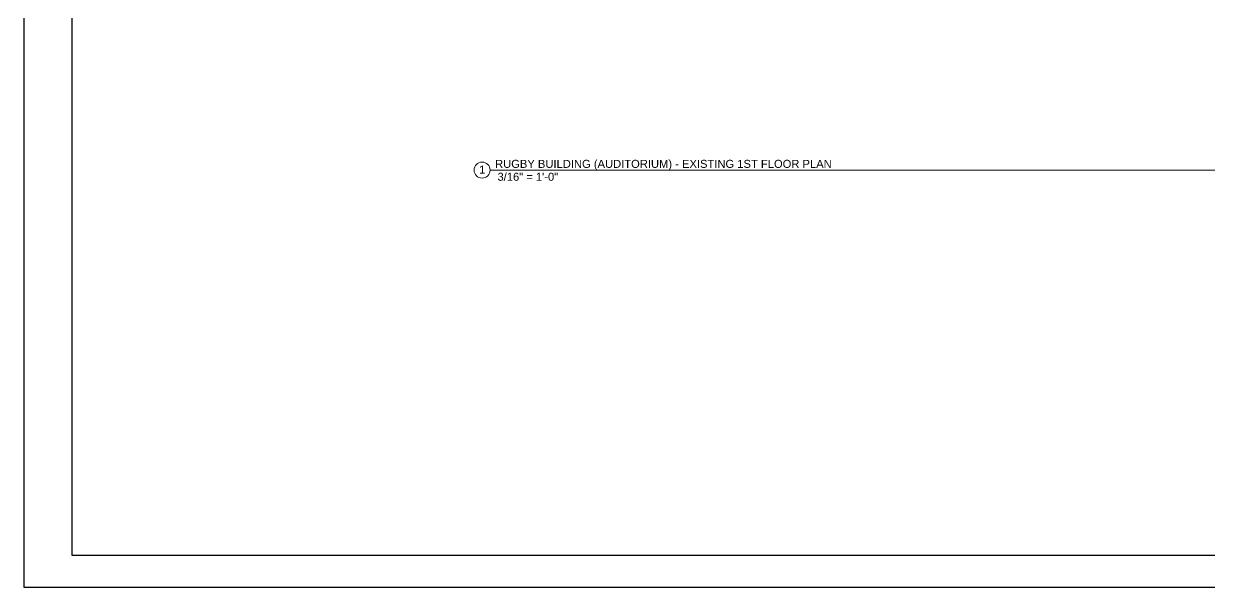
# Model space of a CAD drawing. Header units: inches. Extents: x -2078 to 106214, y -964 to 6385.
# Drawn here: x 35846 to 37031, y 2929 to 3492 of the extents above; entities that cross this region are included whole.
import ezdxf

# ---------------------------------------------------------------- set-up
doc = ezdxf.new("R2010")
doc.units = ezdxf.units.IN
doc.header["$MEASUREMENT"] = 0
doc.layers.add('A-ANNO', color=2, linetype='Continuous', lineweight=5)
doc.layers.add('A-TB', color=7, linetype='Continuous')
doc.styles.add('Arial_4', font='arial.ttf', dxfattribs={"height": 3})

# ---------------------------------------------------------------- blocks, each defined once
blk = doc.blocks.new('JC_TB_48x36 - JC_TB_4836-1441736-Floor Plans')
at = {"layer": 'A-TB'}
for p, q in [((-0.003, 24.012), (-0.003, -11.988)), ((0.747, 23.512), (0.747, -11.488)), ((0.747, -11.488), (47.497, -11.488)), ((-0.003, -11.988), (47.997, -11.988))]:
    blk.add_line(p, q, dxfattribs=at)
blk = doc.blocks.new('Viewport - View Title-2281-Floor Plans')
at = {"layer": 'A-ANNO'}
for start, end in [(0, 180), (180, 360)]:
    blk.add_arc((-0.125, 0), 0.125, start, end, dxfattribs=at)

msp = doc.modelspace()

# ---------------------------------------------------------------- texts
at = {"layer": 'A-ANNO', "char_height": 8, "attachment_point": 1, "style": 'Arial_4'}
for s, insert, width in [('RUGBY BUILDING (AUDITORIUM) - EXISTING 1ST FLOOR PLAN', (36317.005, 3355.831), 788.37941), ('1', (36301.052, 3350.163), 7.474), (' 3/16" = 1\'-0"', (36316.315, 3342.935), 77.366)]:
    msp.add_mtext(s, dxfattribs=dict(at, insert=insert, width=width))

# ---------------------------------------------------------------- next in the draw order: block references
at = {"layer": 'A-TB', "xscale": 64, "yscale": 64, "zscale": 64}
msp.add_blockref('JC_TB_48x36 - JC_TB_4836-1441736-Floor Plans', (35846.08, 3695.863), dxfattribs=at)

# ---------------------------------------------------------------- next in the draw order: linework, layer by layer
at = {"layer": 'A-ANNO'}
msp.add_line((36312.056, 3345.624), (38129.354, 3345.624), dxfattribs=at)

# ---------------------------------------------------------------- next in the draw order: block references
at = {"layer": 'A-ANNO', "xscale": 64, "yscale": 64, "zscale": 64}
msp.add_blockref('Viewport - View Title-2281-Floor Plans', (36312.056, 3345.624), dxfattribs=at)

doc.saveas('drawing.dxf')
